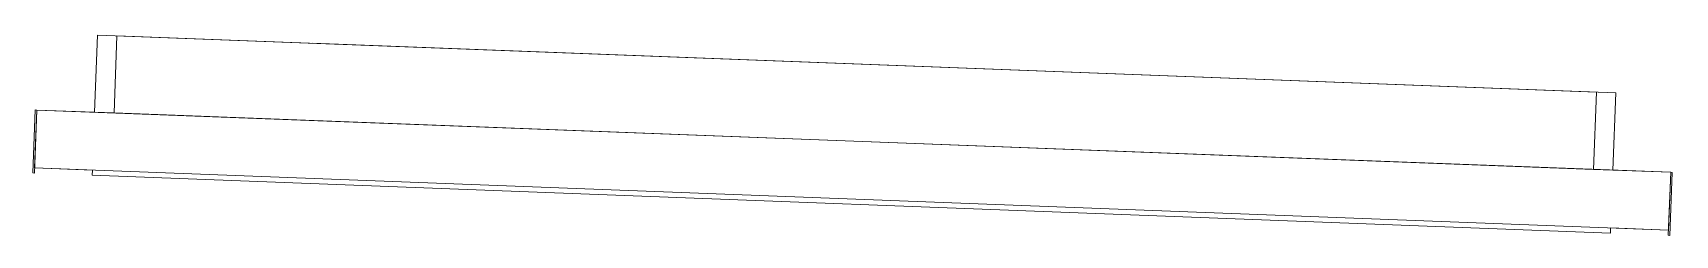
# Model space of a CAD drawing. Header units: millimetres. Extents: x 18438 to 82538, y -3412 to 53720.
# Drawn here: x 68343 to 69423, y 25476 to 25609 of the extents above; entities that cross this region are included whole.
import ezdxf

# ---------------------------------------------------------------- set-up
doc = ezdxf.new("R2010")
doc.units = ezdxf.units.MM
doc.header["$MEASUREMENT"] = 0
doc.layers.add('E-ELEC-EQPM', color=71, linetype='Continuous', lineweight=13)

# ---------------------------------------------------------------- blocks, each defined once
blk = doc.blocks.new('Electrical Equipment_Fixed TV Screen_SCR-002 - SCR- Samsung DM75E 48_ Display-4278070-GA PLAN - LEVEL 11')
at = {"layer": 'E-ELEC-EQPM', "color": 0, "lineweight": -2}
for p, q in [((-234, 0), (-234, -50.8)), ((-221.2, 0), (-221.2, -50.8)), ((752.2, 0), (-221.2, 0)), ((752.2, -50.8), (752.2, 0)), ((764.9, 0), (-234, 0)), ((522.2, 0), (-92.8, 0)), ((764.9, -50.8), (764.9, 0)), ((-272, -50.8), (-273, -50.8)), ((-273, -50.8), (-273, -92.3)), ((-234, -50.8), (-272, -50.8)), ((-272, -50.8), (-272, -88.9)), ((-221.2, -50.8), (-272, -50.8)), ((-272, -50.8), (-272, -88.9)), ((803, -50.8), (-272, -50.8)), ((-272, -50.8), (-272, -88.9)), ((-272, -92.3), (-272, -50.8)), ((752.2, -50.8), (-221.2, -50.8)), ((803, -50.8), (752.2, -50.8)), ((803, -50.8), (764.9, -50.8)), ((803, -88.9), (803, -50.8)), ((803, -88.9), (803, -50.8)), ((803, -88.9), (803, -50.8)), ((804, -50.8), (803, -50.8)), ((803, -50.8), (803, -92.3)), ((804, -92.3), (804, -50.8)), ((-273, -92.3), (-272, -92.3)), ((-272, -88.9), (-234, -88.9)), ((-272, -88.9), (803, -88.9)), ((-272, -88.9), (803, -88.9)), ((-234, -88.9), (-234, -92.3)), ((-234, -92.3), (764.9, -92.3)), ((764.9, -88.9), (803, -88.9)), ((764.9, -92.3), (764.9, -88.9)), ((803, -92.3), (804, -92.3))]:
    blk.add_line(p, q, dxfattribs=at)

msp = doc.modelspace()

# ---------------------------------------------------------------- block references
at = {"layer": 'E-ELEC-EQPM', "color": 40, "lineweight": 0, "rotation": 357.816525054261}
msp.add_blockref('Electrical Equipment_Fixed TV Screen_SCR-002 - SCR- Samsung DM75E 48_ Display-4278070-GA PLAN - LEVEL 11', (68619.1, 25598.5), dxfattribs=at)

doc.saveas('drawing.dxf')
